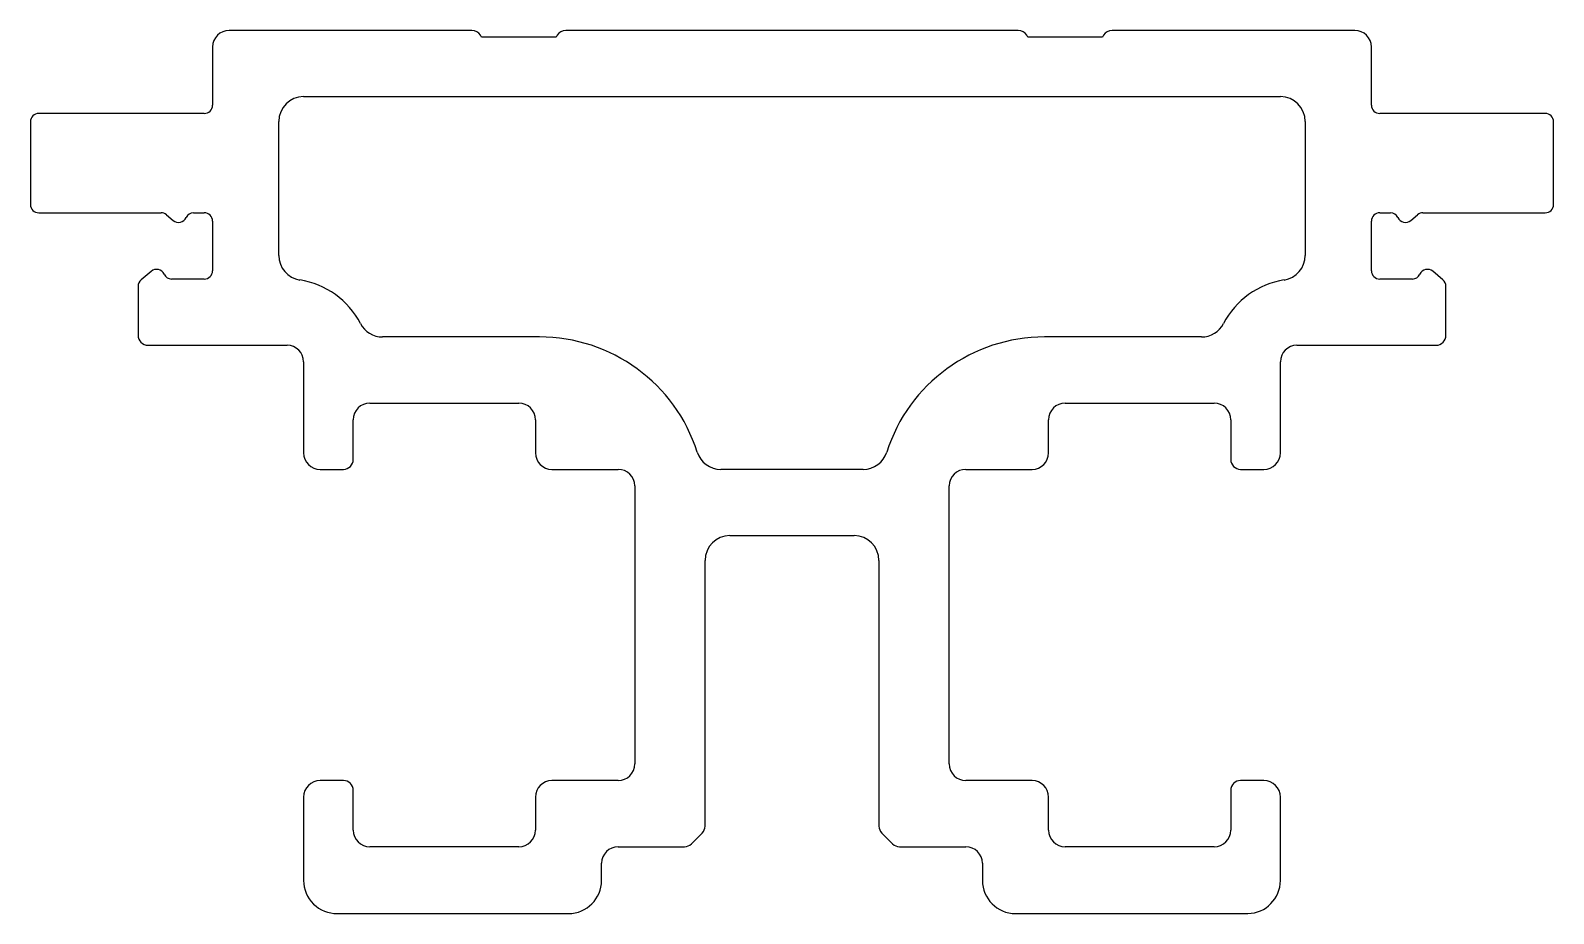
# Model space of a CAD drawing. Extents: x 3057 to 3103, y 1272.8 to 1299.5.
import ezdxf

# ---------------------------------------------------------------- set-up
doc = ezdxf.new("R2010")
doc.units = 0
doc.layers.get('0').update_dxf_attribs({"linetype": 'CONTINUOUS'})

msp = doc.modelspace()

# ---------------------------------------------------------------- linework, layer by layer
for p, q in [((3070.373, 1299.5), (3063.039, 1299.5)), ((3086.873, 1299.5), (3073.205, 1299.5)), ((3097.039, 1299.5), (3089.705, 1299.5)), ((3070.664, 1299.3), (3070.627, 1299.359)), ((3072.914, 1299.3), (3070.664, 1299.3)), ((3072.951, 1299.359), (3072.914, 1299.3)), ((3087.164, 1299.3), (3087.127, 1299.359)), ((3089.414, 1299.3), (3087.164, 1299.3)), ((3089.451, 1299.359), (3089.414, 1299.3)), ((3062.539, 1299), (3062.539, 1297.242)), ((3097.539, 1297.242), (3097.539, 1299)), ((3065.289, 1297.5), (3094.789, 1297.5)), ((3057.039, 1296.742), (3057.039, 1294.242)), ((3062.289, 1296.992), (3057.289, 1296.992)), ((3064.539, 1292.703), (3064.539, 1296.75)), ((3095.539, 1296.75), (3095.539, 1292.703)), ((3102.789, 1296.992), (3097.789, 1296.992)), ((3103.039, 1294.242), (3103.039, 1296.742)), ((3057.289, 1293.992), (3060.985, 1293.992)), ((3061.966, 1293.992), (3062.289, 1293.992)), ((3097.789, 1293.992), (3098.111, 1293.992)), ((3099.093, 1293.992), (3102.789, 1293.992)), ((3061.146, 1293.933), (3061.352, 1293.76)), ((3062.539, 1293.742), (3062.539, 1292.242)), ((3097.539, 1292.242), (3097.539, 1293.742)), ((3098.726, 1293.76), (3098.932, 1293.933)), ((3060.688, 1292.223), (3060.378, 1291.963)), ((3099.7, 1291.963), (3099.389, 1292.224)), ((3060.289, 1291.772), (3060.289, 1290.292)), ((3062.289, 1291.992), (3061.303, 1291.992)), ((3098.775, 1291.992), (3097.789, 1291.992)), ((3099.789, 1290.292), (3099.789, 1291.772)), ((3060.589, 1289.992), (3064.789, 1289.992)), ((3072.414, 1290.242), (3067.672, 1290.242)), ((3092.406, 1290.242), (3087.664, 1290.242)), ((3095.289, 1289.992), (3099.489, 1289.992)), ((3065.289, 1289.492), (3065.289, 1286.742)), ((3094.789, 1286.742), (3094.789, 1289.492)), ((3067.289, 1288.242), (3071.789, 1288.242)), ((3088.289, 1288.242), (3092.789, 1288.242)), ((3066.789, 1286.542), (3066.789, 1287.742)), ((3072.289, 1287.742), (3072.289, 1286.742)), ((3087.789, 1286.742), (3087.789, 1287.742)), ((3093.289, 1287.742), (3093.289, 1286.542)), ((3065.789, 1286.242), (3066.489, 1286.242)), ((3072.789, 1286.242), (3074.789, 1286.242)), ((3082.187, 1286.242), (3077.891, 1286.242)), ((3085.289, 1286.242), (3087.289, 1286.242)), ((3093.589, 1286.242), (3094.289, 1286.242)), ((3075.289, 1285.742), (3075.289, 1277.342)), ((3084.789, 1277.342), (3084.789, 1285.742)), ((3078.164, 1284.242), (3081.914, 1284.242)), ((3077.414, 1275.466), (3077.414, 1283.492)), ((3082.664, 1283.492), (3082.664, 1275.466)), ((3066.489, 1276.842), (3065.789, 1276.842)), ((3066.789, 1275.342), (3066.789, 1276.542)), ((3074.789, 1276.842), (3072.789, 1276.842)), ((3087.289, 1276.842), (3085.289, 1276.842)), ((3093.289, 1276.542), (3093.289, 1275.342)), ((3094.289, 1276.842), (3093.589, 1276.842)), ((3065.289, 1276.342), (3065.289, 1273.825)), ((3072.289, 1276.342), (3072.289, 1275.342)), ((3087.789, 1275.342), (3087.789, 1276.342)), ((3094.789, 1273.825), (3094.789, 1276.342)), ((3077.002, 1274.93), (3077.326, 1275.254)), ((3082.752, 1275.254), (3083.076, 1274.93)), ((3071.789, 1274.842), (3067.289, 1274.842)), ((3074.789, 1274.842), (3076.79, 1274.842)), ((3083.288, 1274.842), (3085.289, 1274.842)), ((3092.789, 1274.842), (3088.289, 1274.842)), ((3074.289, 1273.825), (3074.289, 1274.342)), ((3085.789, 1274.342), (3085.789, 1273.825)), ((3066.306, 1272.825), (3073.289, 1272.825)), ((3086.789, 1272.825), (3093.806, 1272.825))]:
    msp.add_line(p, q)
for centre, radius, start, end in [((3063.039, 1299), 0.5, 90, 180), ((3070.373, 1299.2), 0.3, 32, 90), ((3073.205, 1299.2), 0.3, 90, 148), ((3086.873, 1299.2), 0.3, 32, 90), ((3089.705, 1299.2), 0.3, 90, 148), ((3097.039, 1299), 0.5, 0, 90), ((3062.289, 1297.242), 0.25, 270, 0), ((3065.289, 1296.75), 0.75, 90, 180), ((3094.789, 1296.75), 0.75, 0, 90), ((3097.789, 1297.242), 0.25, 180, 270), ((3057.289, 1296.742), 0.25, 90, 180), ((3102.789, 1296.742), 0.25, 0, 90), ((3057.289, 1294.242), 0.25, 180, 270), ((3060.985, 1293.742), 0.25, 50, 90), ((3061.966, 1293.742), 0.25, 90, 155.1654), ((3062.289, 1293.742), 0.25, 0, 90), ((3097.789, 1293.742), 0.25, 90, 180), ((3098.111, 1293.742), 0.25, 24.8346, 90), ((3099.093, 1293.742), 0.25, 90, 130), ((3102.789, 1294.242), 0.25, 270, 0), ((3061.513, 1293.952), 0.25, 230, 335.1654), ((3098.565, 1293.952), 0.25, 204.8346, 310), ((3065.289, 1292.703), 0.75, 180, 261.1932), ((3094.789, 1292.703), 0.75, 278.8068, 0), ((3060.849, 1292.032), 0.25, 24.8337, 130), ((3061.303, 1292.242), 0.25, 204.8337, 270), ((3062.289, 1292.242), 0.25, 270, 0), ((3097.789, 1292.242), 0.25, 180, 270), ((3098.775, 1292.242), 0.25, 270, 335.1663), ((3099.229, 1292.032), 0.25, 50.0658, 155.1663), ((3060.539, 1291.772), 0.25, 130.0241, 180), ((3064.789, 1289.492), 2.5, 27.4864, 81.1387), ((3095.289, 1289.492), 2.5, 98.8613, 152.5136), ((3099.539, 1291.772), 0.25, 0, 50), ((3067.672, 1290.992), 0.75, 207.4864, 270), ((3092.406, 1290.992), 0.75, 270, 332.5136), ((3060.589, 1290.292), 0.3, 180, 270), ((3064.789, 1289.492), 0.5, 0, 90), ((3072.414, 1285.242), 5, 17.7189, 90), ((3087.664, 1285.242), 5, 90, 162.2811), ((3095.289, 1289.492), 0.5, 90, 180), ((3099.489, 1290.292), 0.3, 270, 0), ((3067.289, 1287.742), 0.5, 90, 180), ((3071.789, 1287.742), 0.5, 0, 90), ((3088.289, 1287.742), 0.5, 90, 180), ((3092.789, 1287.742), 0.5, 0, 90), ((3065.789, 1286.742), 0.5, 180, 270), ((3072.789, 1286.742), 0.5, 180, 270), ((3077.891, 1286.992), 0.75, 197.7189, 270), ((3082.187, 1286.992), 0.75, 270, 342.2811), ((3087.289, 1286.742), 0.5, 270, 0), ((3094.289, 1286.742), 0.5, 270, 0), ((3066.489, 1286.542), 0.3, 270, 0), ((3074.789, 1285.742), 0.5, 0, 90), ((3085.289, 1285.742), 0.5, 90, 180), ((3093.589, 1286.542), 0.3, 180, 270), ((3078.164, 1283.492), 0.75, 90, 180), ((3081.914, 1283.492), 0.75, 0, 90), ((3074.789, 1277.342), 0.5, 270, 0), ((3085.289, 1277.342), 0.5, 180, 270), ((3065.789, 1276.342), 0.5, 90, 180), ((3066.489, 1276.542), 0.3, 0, 90), ((3072.789, 1276.342), 0.5, 90, 180), ((3087.289, 1276.342), 0.5, 0, 90), ((3093.589, 1276.542), 0.3, 90, 180), ((3094.289, 1276.342), 0.5, 0, 90), ((3067.289, 1275.342), 0.5, 180, 270), ((3071.789, 1275.342), 0.5, 270, 0), ((3077.114, 1275.466), 0.3, 315, 0), ((3082.964, 1275.466), 0.3, 180, 225), ((3088.289, 1275.342), 0.5, 180, 270), ((3092.789, 1275.342), 0.5, 270, 0), ((3074.789, 1274.342), 0.5, 90, 180), ((3076.79, 1275.142), 0.3, 270, 315), ((3083.288, 1275.142), 0.3, 225, 270), ((3085.289, 1274.342), 0.5, 0, 90), ((3066.289, 1273.825), 1, 180, 270.999), ((3073.289, 1273.825), 1, 270, 360), ((3086.789, 1273.825), 1, 180, 270), ((3093.789, 1273.825), 1, 270.999, 0)]:
    msp.add_arc(centre, radius, start, end)

doc.saveas('drawing.dxf')
